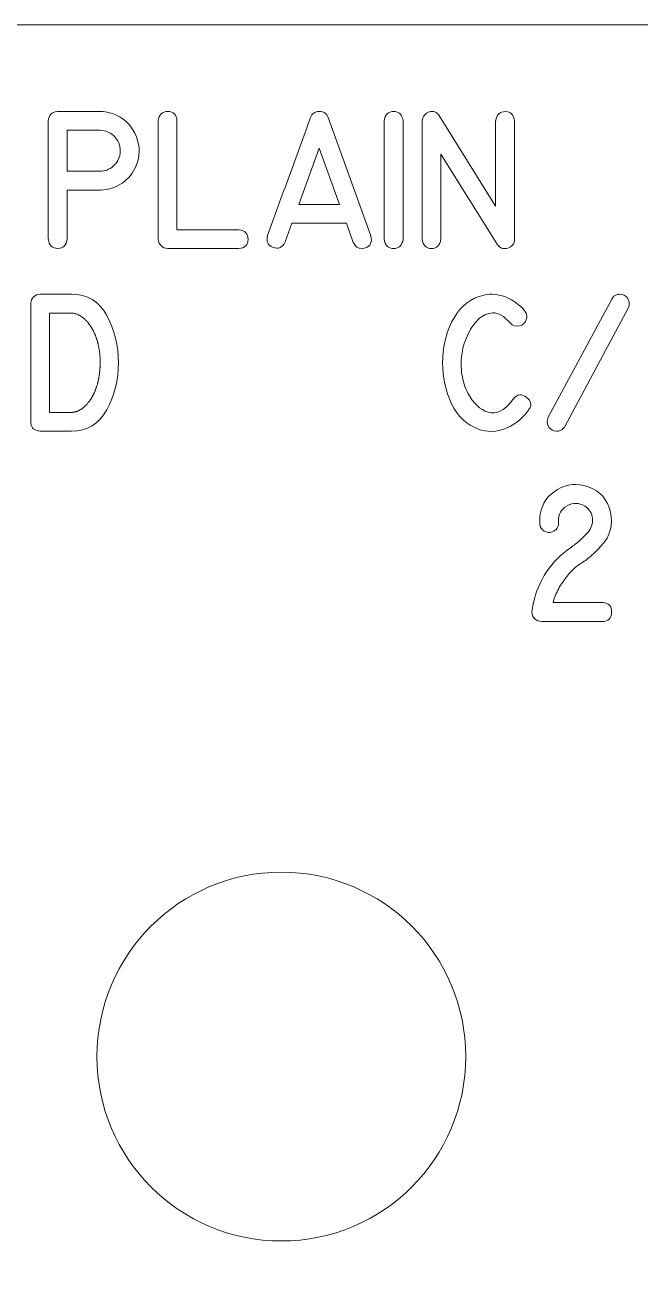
# Model space of a CAD drawing. Header units: millimetres. Extents: x -58 to 88, y -192 to 135.
# Drawn here: x 8.38 to 24.23, y 103 to 135 of the extents above; entities that cross this region are included whole.
import ezdxf

# ---------------------------------------------------------------- set-up
doc = ezdxf.new("R2010")
doc.units = ezdxf.units.MM
doc.header["$MEASUREMENT"] = 0
doc.layers.add('Layer 1', color=7, linetype='Continuous')

msp = doc.modelspace()

# ---------------------------------------------------------------- linework, layer by layer
at = {"layer": 'Layer 1', "color": 250, "lineweight": 9}
msp.add_ellipse((14.992, 108.4283), major_axis=(0, 4.75), ratio=1, dxfattribs=at)
msp.add_open_spline([(-17.033, 71.4283), (-17.0328, 71.0302), (-16.8744, 70.6485), (-16.5927, 70.3672), (-16.5927, 70.3672), (-16.3111, 70.0859), (-15.9311, 69.928), (-15.533, 69.9283), (-15.533, 69.9283), (-15.533, 69.9283), (86.717, 69.9283), (86.717, 69.9283), (86.717, 69.9283), (87.115, 69.9285), (87.4967, 70.0869), (87.778, 70.3686), (87.778, 70.3686), (88.0593, 70.6502), (88.2172, 71.0302), (88.217, 71.4283), (88.217, 71.4283), (88.217, 71.4283), (88.217, 75.9158), (88.217, 75.9158), (88.217, 75.9158), (88.2167, 76.3139), (88.0583, 76.6955), (87.7767, 76.9768), (87.7767, 76.9768), (87.495, 77.2581), (87.115, 77.416), (86.717, 77.4158), (86.717, 77.4158), (86.717, 77.4158), (84.2545, 77.4158), (84.2545, 77.4158), (84.2545, 77.4158), (82.1109, 77.4158), (80.1301, 78.5594), (79.0583, 80.4158), (79.0583, 80.4158), (77.9865, 82.2722), (77.9865, 84.5594), (79.0583, 86.4158), (79.0583, 86.4158), (80.1301, 88.2722), (82.1109, 89.4158), (84.2545, 89.4158), (84.2545, 89.4158), (84.2545, 89.4158), (86.717, 89.4158), (86.717, 89.4158), (86.717, 89.4158), (87.115, 89.416), (87.4967, 89.5744), (87.778, 89.8561), (87.778, 89.8561), (88.0593, 90.1377), (88.2172, 90.5177), (88.217, 90.9158), (88.217, 90.9158), (88.217, 90.9158), (88.217, 114.0158), (88.217, 114.0158), (88.217, 114.0158), (88.2167, 114.4139), (88.0583, 114.7955), (87.7767, 115.0768), (87.7767, 115.0768), (87.495, 115.3581), (87.115, 115.516), (86.717, 115.5158), (86.717, 115.5158), (86.717, 115.5158), (84.2545, 115.5158), (84.2545, 115.5158), (84.2545, 115.5158), (82.1109, 115.5158), (80.1301, 116.6594), (79.0583, 118.5158), (79.0583, 118.5158), (77.9865, 120.3722), (77.9865, 122.6594), (79.0583, 124.5158), (79.0583, 124.5158), (80.1301, 126.3722), (82.1109, 127.5158), (84.2545, 127.5158), (84.2545, 127.5158), (84.2545, 127.5158), (86.717, 127.5158), (86.717, 127.5158), (86.717, 127.5158), (87.115, 127.516), (87.4967, 127.6744), (87.778, 127.9561), (87.778, 127.9561), (88.0593, 128.2377), (88.2172, 128.6177), (88.217, 129.0158), (88.217, 129.0158), (88.217, 129.0158), (88.217, 133.5033), (88.217, 133.5033), (88.217, 133.5033), (88.2167, 133.9014), (88.0583, 134.283), (87.7767, 134.5643), (87.7767, 134.5643), (87.495, 134.8456), (87.115, 135.0035), (86.717, 135.0033), (86.717, 135.0033), (86.717, 135.0033), (-15.533, 135.0033), (-15.533, 135.0033), (-15.533, 135.0033), (-15.9311, 135.003), (-16.3128, 134.8446), (-16.5941, 134.563), (-16.5941, 134.563), (-16.8754, 134.2813), (-17.0333, 133.9014), (-17.033, 133.5033), (-17.033, 133.5033), (-17.033, 133.5033), (-17.033, 71.4283), (-17.033, 71.4283)], degree=3, knots=[0, 0, 0, 0, 0.030303, 0.030303, 0.030303, 0.030303, 0.0606061, 0.0606061, 0.0606061, 0.0606061, 0.0909091, 0.0909091, 0.0909091, 0.0909091, 0.1212121, 0.1212121, 0.1212121, 0.1212121, 0.1515152, 0.1515152, 0.1515152, 0.1515152, 0.1818182, 0.1818182, 0.1818182, 0.1818182, 0.2121212, 0.2121212, 0.2121212, 0.2121212, 0.2424242, 0.2424242, 0.2424242, 0.2424242, 0.2727273, 0.2727273, 0.2727273, 0.2727273, 0.3030303, 0.3030303, 0.3030303, 0.3030303, 0.3333333, 0.3333333, 0.3333333, 0.3333333, 0.3636364, 0.3636364, 0.3636364, 0.3636364, 0.3939394, 0.3939394, 0.3939394, 0.3939394, 0.4242424, 0.4242424, 0.4242424, 0.4242424, 0.4545455, 0.4545455, 0.4545455, 0.4545455, 0.4848485, 0.4848485, 0.4848485, 0.4848485, 0.5151515, 0.5151515, 0.5151515, 0.5151515, 0.5454545, 0.5454545, 0.5454545, 0.5454545, 0.5757576, 0.5757576, 0.5757576, 0.5757576, 0.6060606, 0.6060606, 0.6060606, 0.6060606, 0.6363636, 0.6363636, 0.6363636, 0.6363636, 0.6666667, 0.6666667, 0.6666667, 0.6666667, 0.6969697, 0.6969697, 0.6969697, 0.6969697, 0.7272727, 0.7272727, 0.7272727, 0.7272727, 0.7575758, 0.7575758, 0.7575758, 0.7575758, 0.7878788, 0.7878788, 0.7878788, 0.7878788, 0.8181818, 0.8181818, 0.8181818, 0.8181818, 0.8484848, 0.8484848, 0.8484848, 0.8484848, 0.8787879, 0.8787879, 0.8787879, 0.8787879, 0.9090909, 0.9090909, 0.9090909, 0.9090909, 0.9393939, 0.9393939, 0.9393939, 0.9393939, 1, 1, 1, 1], dxfattribs=at)
at = {"layer": 'Layer 1', "color": 240, "lineweight": 9}
for points, knots in [([(20.9964, 129.4825), (20.9964, 129.362), (20.9382, 129.2856), (20.8218, 129.2526), (20.8218, 129.2526), (20.7048, 129.2203), (20.6149, 129.2544), (20.5502, 129.3555), (20.5502, 129.3555), (20.5502, 129.3555), (19.1032, 131.6756), (19.1032, 131.6756), (19.1032, 131.6756), (19.1032, 131.6756), (19.1032, 129.4825), (19.1032, 129.4825), (19.1032, 129.4825), (19.078, 129.322), (18.9968, 129.2415), (18.8598, 129.2415), (18.8598, 129.2415), (18.7223, 129.2415), (18.6417, 129.322), (18.6176, 129.4825), (18.6176, 129.4825), (18.6176, 129.4825), (18.6176, 132.5246), (18.6176, 132.5246), (18.6176, 132.5246), (18.6347, 132.6439), (18.6958, 132.7227), (18.801, 132.7609), (18.801, 132.7609), (18.9063, 132.7986), (18.9939, 132.7627), (19.0639, 132.6539), (19.0639, 132.6539), (19.0639, 132.6539), (20.5108, 130.3304), (20.5108, 130.3304), (20.5108, 130.3304), (20.5108, 130.3304), (20.5108, 132.5246), (20.5108, 132.5246), (20.5108, 132.5246), (20.5326, 132.6886), (20.616, 132.7703), (20.7613, 132.7686), (20.7613, 132.7686), (20.9065, 132.7668), (20.9847, 132.6857), (20.9964, 132.5246), (20.9964, 132.5246), (20.9964, 132.5246), (20.9964, 129.4825), (20.9964, 129.4825)], [0, 0, 0, 0, 0.0666667, 0.0666667, 0.0666667, 0.0666667, 0.1333333, 0.1333333, 0.1333333, 0.1333333, 0.2, 0.2, 0.2, 0.2, 0.2666667, 0.2666667, 0.2666667, 0.2666667, 0.3333333, 0.3333333, 0.3333333, 0.3333333, 0.4, 0.4, 0.4, 0.4, 0.4666667, 0.4666667, 0.4666667, 0.4666667, 0.5333333, 0.5333333, 0.5333333, 0.5333333, 0.6, 0.6, 0.6, 0.6, 0.6666667, 0.6666667, 0.6666667, 0.6666667, 0.7333333, 0.7333333, 0.7333333, 0.7333333, 0.8, 0.8, 0.8, 0.8, 0.8666667, 0.8666667, 0.8666667, 0.8666667, 1, 1, 1, 1]), ([(10.3123, 132.7727), (10.3123, 132.7727), (10.3452, 132.7727), (10.3452, 132.7727), (10.3452, 132.7727), (10.4922, 132.7621), (10.6274, 132.7292), (10.7514, 132.6727), (10.7514, 132.6727), (10.989, 132.5616), (11.1571, 132.3782), (11.2559, 132.123), (11.2559, 132.123), (11.3547, 131.8684), (11.3535, 131.6197), (11.253, 131.3775), (11.253, 131.3775), (11.1712, 131.1858), (11.0507, 131.0353), (10.8908, 130.9271), (10.8908, 130.9271), (10.7315, 130.8184), (10.5492, 130.7578), (10.3452, 130.7454), (10.3452, 130.7454), (10.3452, 130.7454), (10.3123, 130.7437), (10.3123, 130.7437), (10.3123, 130.7437), (10.3123, 130.7437), (9.475, 130.7437), (9.475, 130.7437), (9.475, 130.7437), (9.475, 130.7437), (9.475, 129.4878), (9.475, 129.4878), (9.475, 129.4878), (9.4544, 129.3261), (9.3727, 129.245), (9.2304, 129.245), (9.2304, 129.245), (9.0881, 129.245), (9.007, 129.3261), (8.9876, 129.4878), (8.9876, 129.4878), (8.9876, 129.4878), (8.9876, 132.5316), (8.9876, 132.5316), (8.9876, 132.5316), (9.0047, 132.6739), (9.0805, 132.7545), (9.2151, 132.7727), (9.2151, 132.7727), (9.2151, 132.7727), (9.2304, 132.7727), (9.2304, 132.7727), (9.2304, 132.7727), (9.2304, 132.7727), (10.3123, 132.7727), (10.3123, 132.7727)], [0, 0, 0, 0, 0.0625, 0.0625, 0.0625, 0.0625, 0.125, 0.125, 0.125, 0.125, 0.1875, 0.1875, 0.1875, 0.1875, 0.25, 0.25, 0.25, 0.25, 0.3125, 0.3125, 0.3125, 0.3125, 0.375, 0.375, 0.375, 0.375, 0.4375, 0.4375, 0.4375, 0.4375, 0.5, 0.5, 0.5, 0.5, 0.5625, 0.5625, 0.5625, 0.5625, 0.625, 0.625, 0.625, 0.625, 0.6875, 0.6875, 0.6875, 0.6875, 0.75, 0.75, 0.75, 0.75, 0.8125, 0.8125, 0.8125, 0.8125, 0.875, 0.875, 0.875, 0.875, 1, 1, 1, 1]), ([(12.062, 129.2432), (11.9209, 129.2526), (11.8392, 129.332), (11.8174, 129.4825), (11.8174, 129.4825), (11.8174, 129.4825), (11.8174, 132.5281), (11.8174, 132.5281), (11.8174, 132.5281), (11.8415, 132.6933), (11.9256, 132.7745), (12.069, 132.7721), (12.069, 132.7721), (12.2125, 132.7692), (12.2907, 132.6874), (12.303, 132.5281), (12.303, 132.5281), (12.303, 132.5281), (12.303, 129.7242), (12.303, 129.7242), (12.303, 129.7242), (12.303, 129.7242), (13.8929, 129.7254), (13.8929, 129.7254), (13.8929, 129.7254), (14.0563, 129.7071), (14.1369, 129.6248), (14.1351, 129.4784), (14.1351, 129.4784), (14.1333, 129.332), (14.0522, 129.2538), (13.8911, 129.2432), (13.8911, 129.2432), (13.8911, 129.2432), (12.062, 129.2432), (12.062, 129.2432)], [0, 0, 0, 0, 0.1, 0.1, 0.1, 0.1, 0.2, 0.2, 0.2, 0.2, 0.3, 0.3, 0.3, 0.3, 0.4, 0.4, 0.4, 0.4, 0.5, 0.5, 0.5, 0.5, 0.6, 0.6, 0.6, 0.6, 0.7, 0.7, 0.7, 0.7, 0.8, 0.8, 0.8, 0.8, 1, 1, 1, 1]), ([(14.6372, 129.5772), (14.8207, 130.084), (15.0047, 130.5902), (15.1887, 131.0959), (15.1887, 131.0959), (15.3734, 131.6015), (15.558, 132.1077), (15.7426, 132.614), (15.7426, 132.614), (15.7808, 132.7186), (15.8561, 132.7715), (15.9684, 132.7727), (15.9684, 132.7727), (16.0813, 132.7739), (16.1571, 132.721), (16.1959, 132.614), (16.1959, 132.614), (16.1959, 132.614), (17.3001, 129.569), (17.3001, 129.569), (17.3001, 129.569), (17.3342, 129.4067), (17.2848, 129.3026), (17.1519, 129.2556), (17.1519, 129.2556), (17.0184, 129.208), (16.9161, 129.2568), (16.8432, 129.4002), (16.8432, 129.4002), (16.8432, 129.4002), (16.6663, 129.8929), (16.6663, 129.8929), (16.6663, 129.8929), (16.6663, 129.8929), (15.2622, 129.8929), (15.2622, 129.8929), (15.2622, 129.8929), (15.2622, 129.8929), (15.09, 129.412), (15.09, 129.412), (15.09, 129.412), (15.0165, 129.2673), (14.9118, 129.2203), (14.7766, 129.2703), (14.7766, 129.2703), (14.6408, 129.3197), (14.5943, 129.4226), (14.6372, 129.5772)], [0, 0, 0, 0, 0.0769231, 0.0769231, 0.0769231, 0.0769231, 0.1538462, 0.1538462, 0.1538462, 0.1538462, 0.2307692, 0.2307692, 0.2307692, 0.2307692, 0.3076923, 0.3076923, 0.3076923, 0.3076923, 0.3846154, 0.3846154, 0.3846154, 0.3846154, 0.4615385, 0.4615385, 0.4615385, 0.4615385, 0.5384615, 0.5384615, 0.5384615, 0.5384615, 0.6153846, 0.6153846, 0.6153846, 0.6153846, 0.6923077, 0.6923077, 0.6923077, 0.6923077, 0.7692308, 0.7692308, 0.7692308, 0.7692308, 0.8461538, 0.8461538, 0.8461538, 0.8461538, 1, 1, 1, 1]), ([(18.1285, 129.4825), (18.1032, 129.3208), (18.0215, 129.2403), (17.8833, 129.2409), (17.8833, 129.2409), (17.7445, 129.2415), (17.6634, 129.322), (17.6393, 129.4825), (17.6393, 129.4825), (17.6393, 129.4825), (17.6393, 132.5281), (17.6393, 132.5281), (17.6393, 132.5281), (17.6634, 132.6898), (17.7445, 132.7715), (17.8833, 132.7721), (17.8833, 132.7721), (18.0215, 132.7727), (18.1032, 132.691), (18.1285, 132.5281), (18.1285, 132.5281), (18.1285, 132.5281), (18.1285, 129.4825), (18.1285, 129.4825)], [0, 0, 0, 0, 0.1428571, 0.1428571, 0.1428571, 0.1428571, 0.2857143, 0.2857143, 0.2857143, 0.2857143, 0.4285714, 0.4285714, 0.4285714, 0.4285714, 0.5714286, 0.5714286, 0.5714286, 0.5714286, 0.7142857, 0.7142857, 0.7142857, 0.7142857, 1, 1, 1, 1]), ([(10.3123, 132.2871), (10.3123, 132.2871), (9.475, 132.2871), (9.475, 132.2871), (9.475, 132.2871), (9.475, 132.2871), (9.475, 131.2311), (9.475, 131.2311), (9.475, 131.2311), (9.475, 131.2311), (10.3123, 131.2311), (10.3123, 131.2311), (10.3123, 131.2311), (10.4434, 131.2311), (10.5586, 131.2746), (10.6591, 131.3622), (10.6591, 131.3622), (10.7597, 131.4492), (10.8185, 131.5586), (10.8361, 131.6891), (10.8361, 131.6891), (10.8567, 131.8479), (10.8138, 131.9872), (10.7085, 132.1071), (10.7085, 132.1071), (10.6027, 132.2271), (10.4704, 132.2871), (10.3123, 132.2871)], [0, 0, 0, 0, 0.125, 0.125, 0.125, 0.125, 0.25, 0.25, 0.25, 0.25, 0.375, 0.375, 0.375, 0.375, 0.5, 0.5, 0.5, 0.5, 0.625, 0.625, 0.625, 0.625, 0.75, 0.75, 0.75, 0.75, 1, 1, 1, 1]), ([(16.4905, 130.3768), (16.4905, 130.3768), (15.9666, 131.8237), (15.9666, 131.8237), (15.9666, 131.8237), (15.9666, 131.8237), (15.4398, 130.3768), (15.4398, 130.3768), (15.4398, 130.3768), (15.4398, 130.3768), (16.4905, 130.3768), (16.4905, 130.3768)], [0, 0, 0, 0, 0.25, 0.25, 0.25, 0.25, 0.5, 0.5, 0.5, 0.5, 1, 1, 1, 1]), ([(15.9666, 131.8237), (15.9666, 131.8237), (16.4905, 130.3768), (16.4905, 130.3768), (16.4905, 130.3768), (16.4905, 130.3768), (15.9666, 131.8237), (15.9666, 131.8237)], [0, 0, 0, 0, 0.3333333, 0.3333333, 0.3333333, 0.3333333, 1, 1, 1, 1]), ([(8.7773, 128.0637), (8.7773, 128.0637), (9.5886, 128.0637), (9.5886, 128.0637), (9.5886, 128.0637), (9.992, 128.0637), (10.2936, 127.8803), (10.4947, 127.5128), (10.4947, 127.5128), (10.6957, 127.1453), (10.7963, 126.7408), (10.7963, 126.2998), (10.7963, 126.2998), (10.7963, 125.8589), (10.6952, 125.455), (10.4941, 125.0875), (10.4941, 125.0875), (10.2924, 124.72), (9.9908, 124.536), (9.5886, 124.536), (9.5886, 124.536), (9.5886, 124.536), (8.7773, 124.536), (8.7773, 124.536), (8.7773, 124.536), (8.7773, 124.536), (8.7808, 124.536), (8.7808, 124.536), (8.7808, 124.536), (8.7808, 124.536), (8.7773, 124.536), (8.7773, 124.536), (8.7773, 124.536), (8.7396, 124.5419), (8.7191, 124.5454), (8.7155, 124.5466), (8.7155, 124.5466), (8.5962, 124.5748), (8.5368, 124.653), (8.538, 124.7806), (8.538, 124.7806), (8.538, 124.7806), (8.5362, 124.7806), (8.5362, 124.7806), (8.5362, 124.7806), (8.5362, 124.7806), (8.538, 127.8226), (8.538, 127.8226), (8.538, 127.8226), (8.5368, 127.8262), (8.5362, 127.8309), (8.5362, 127.8362), (8.5362, 127.8362), (8.5397, 127.8997), (8.5644, 127.9532), (8.6109, 127.9973), (8.6109, 127.9973), (8.6579, 128.0414), (8.7138, 128.0637), (8.779, 128.0637), (8.779, 128.0637), (8.779, 128.0637), (8.7773, 128.0637), (8.7773, 128.0637)], [0, 0, 0, 0, 0.0588235, 0.0588235, 0.0588235, 0.0588235, 0.1176471, 0.1176471, 0.1176471, 0.1176471, 0.1764706, 0.1764706, 0.1764706, 0.1764706, 0.2352941, 0.2352941, 0.2352941, 0.2352941, 0.2941176, 0.2941176, 0.2941176, 0.2941176, 0.3529412, 0.3529412, 0.3529412, 0.3529412, 0.4117647, 0.4117647, 0.4117647, 0.4117647, 0.4705882, 0.4705882, 0.4705882, 0.4705882, 0.5294118, 0.5294118, 0.5294118, 0.5294118, 0.5882353, 0.5882353, 0.5882353, 0.5882353, 0.6470588, 0.6470588, 0.6470588, 0.6470588, 0.7058824, 0.7058824, 0.7058824, 0.7058824, 0.7647059, 0.7647059, 0.7647059, 0.7647059, 0.8235294, 0.8235294, 0.8235294, 0.8235294, 0.8823529, 0.8823529, 0.8823529, 0.8823529, 1, 1, 1, 1]), ([(21.361, 125.0875), (21.361, 125.0875), (21.3457, 125.0646), (21.3457, 125.0646), (21.3457, 125.0646), (21.3422, 125.0605), (21.3393, 125.0563), (21.3369, 125.0528), (21.3369, 125.0528), (21.3352, 125.0493), (21.3328, 125.0458), (21.3305, 125.0422), (21.3305, 125.0422), (21.1729, 124.83), (20.9665, 124.6789), (20.7108, 124.5883), (20.7108, 124.5883), (20.4556, 124.4984), (20.2039, 124.5148), (19.9558, 124.6377), (19.9558, 124.6377), (19.6677, 124.7812), (19.4561, 125.0246), (19.3208, 125.3679), (19.3208, 125.3679), (19.1862, 125.7113), (19.128, 126.0682), (19.1468, 126.4386), (19.1468, 126.4386), (19.1662, 126.809), (19.2638, 127.1488), (19.4396, 127.4593), (19.4396, 127.4593), (19.616, 127.7691), (19.8718, 127.9632), (20.2075, 128.0414), (20.2075, 128.0414), (20.4003, 128.086), (20.5926, 128.0672), (20.7843, 127.9855), (20.7843, 127.9855), (20.9759, 127.9032), (21.1335, 127.788), (21.2564, 127.6398), (21.2564, 127.6398), (21.2576, 127.6398), (21.2605, 127.6363), (21.2646, 127.628), (21.2646, 127.628), (21.3175, 127.5592), (21.3287, 127.4834), (21.2975, 127.4017), (21.2975, 127.4017), (21.2664, 127.3194), (21.2099, 127.2682), (21.127, 127.247), (21.127, 127.247), (21.0388, 127.2241), (20.9571, 127.2506), (20.8824, 127.3264), (20.8824, 127.3264), (20.7284, 127.5057), (20.5802, 127.5916), (20.438, 127.5851), (20.438, 127.5851), (20.2957, 127.5781), (20.1681, 127.5193), (20.0558, 127.4093), (20.0558, 127.4093), (19.9429, 127.2988), (19.8494, 127.1577), (19.7747, 126.9854), (19.7747, 126.9854), (19.7001, 126.8131), (19.6542, 126.652), (19.6372, 126.5015), (19.6372, 126.5015), (19.6166, 126.334), (19.6184, 126.1652), (19.643, 125.9959), (19.643, 125.9959), (19.6677, 125.8266), (19.7195, 125.6672), (19.7989, 125.5179), (19.7989, 125.5179), (19.937, 125.2562), (20.1105, 125.0922), (20.3198, 125.0264), (20.3198, 125.0264), (20.5297, 124.9599), (20.7343, 125.0605), (20.9342, 125.3268), (20.9342, 125.3268), (20.9436, 125.338), (20.9542, 125.3533), (20.9671, 125.3715), (20.9671, 125.3715), (21.0747, 125.4908), (21.1888, 125.5032), (21.3087, 125.4085), (21.3087, 125.4085), (21.4286, 125.3139), (21.4463, 125.2069), (21.361, 125.0875)], [0, 0, 0, 0, 0.037037, 0.037037, 0.037037, 0.037037, 0.0740741, 0.0740741, 0.0740741, 0.0740741, 0.1111111, 0.1111111, 0.1111111, 0.1111111, 0.1481481, 0.1481481, 0.1481481, 0.1481481, 0.1851852, 0.1851852, 0.1851852, 0.1851852, 0.2222222, 0.2222222, 0.2222222, 0.2222222, 0.2592593, 0.2592593, 0.2592593, 0.2592593, 0.2962963, 0.2962963, 0.2962963, 0.2962963, 0.3333333, 0.3333333, 0.3333333, 0.3333333, 0.3703704, 0.3703704, 0.3703704, 0.3703704, 0.4074074, 0.4074074, 0.4074074, 0.4074074, 0.4444444, 0.4444444, 0.4444444, 0.4444444, 0.4814815, 0.4814815, 0.4814815, 0.4814815, 0.5185185, 0.5185185, 0.5185185, 0.5185185, 0.5555556, 0.5555556, 0.5555556, 0.5555556, 0.5925926, 0.5925926, 0.5925926, 0.5925926, 0.6296296, 0.6296296, 0.6296296, 0.6296296, 0.6666667, 0.6666667, 0.6666667, 0.6666667, 0.7037037, 0.7037037, 0.7037037, 0.7037037, 0.7407407, 0.7407407, 0.7407407, 0.7407407, 0.7777778, 0.7777778, 0.7777778, 0.7777778, 0.8148148, 0.8148148, 0.8148148, 0.8148148, 0.8518519, 0.8518519, 0.8518519, 0.8518519, 0.8888889, 0.8888889, 0.8888889, 0.8888889, 0.9259259, 0.9259259, 0.9259259, 0.9259259, 1, 1, 1, 1]), ([(23.5006, 127.9379), (23.5353, 128.0002), (23.577, 128.0367), (23.6258, 128.0472), (23.6258, 128.0472), (23.6746, 128.0584), (23.7017, 128.0637), (23.7076, 128.0637), (23.7076, 128.0637), (23.7905, 128.0637), (23.8587, 128.0278), (23.9122, 127.9567), (23.9122, 127.9567), (23.9663, 127.8856), (23.9692, 127.8021), (23.921, 127.7056), (23.921, 127.7056), (23.921, 127.7056), (22.2953, 124.6601), (22.2953, 124.6601), (22.2953, 124.6601), (22.2812, 124.6336), (22.2565, 124.6066), (22.2212, 124.5783), (22.2212, 124.5783), (22.1854, 124.5501), (22.1383, 124.536), (22.0795, 124.536), (22.0795, 124.536), (21.9972, 124.536), (21.9314, 124.5719), (21.8826, 124.643), (21.8826, 124.643), (21.8338, 124.7141), (21.8291, 124.7994), (21.8679, 124.8994), (21.8679, 124.8994), (21.8679, 124.8994), (23.5006, 127.9379), (23.5006, 127.9379)], [0, 0, 0, 0, 0.0909091, 0.0909091, 0.0909091, 0.0909091, 0.1818182, 0.1818182, 0.1818182, 0.1818182, 0.2727273, 0.2727273, 0.2727273, 0.2727273, 0.3636364, 0.3636364, 0.3636364, 0.3636364, 0.4545455, 0.4545455, 0.4545455, 0.4545455, 0.5454545, 0.5454545, 0.5454545, 0.5454545, 0.6363636, 0.6363636, 0.6363636, 0.6363636, 0.7272727, 0.7272727, 0.7272727, 0.7272727, 0.8181818, 0.8181818, 0.8181818, 0.8181818, 1, 1, 1, 1]), ([(9.5886, 125.0216), (9.591, 125.0216), (9.5933, 125.0216), (9.5957, 125.0216), (9.5957, 125.0216), (9.598, 125.0216), (9.601, 125.0216), (9.6039, 125.0216), (9.6039, 125.0216), (9.6063, 125.0216), (9.6086, 125.0222), (9.6104, 125.0228), (9.6104, 125.0228), (9.6121, 125.0234), (9.6145, 125.0234), (9.618, 125.0234), (9.618, 125.0234), (9.6204, 125.0234), (9.6227, 125.024), (9.6257, 125.0246), (9.6257, 125.0246), (9.6286, 125.0252), (9.6316, 125.0252), (9.6351, 125.0252), (9.6351, 125.0252), (9.6374, 125.0252), (9.6398, 125.0258), (9.6421, 125.0258), (9.6421, 125.0258), (9.6445, 125.0264), (9.6474, 125.0269), (9.651, 125.0269), (9.651, 125.0269), (9.6527, 125.0269), (9.6551, 125.0269), (9.6574, 125.0275), (9.6574, 125.0275), (9.6598, 125.0281), (9.6627, 125.0287), (9.6662, 125.0287), (9.6662, 125.0287), (9.6709, 125.0311), (9.6756, 125.0322), (9.6798, 125.0322), (9.6798, 125.0322), (9.6821, 125.0322), (9.6845, 125.0328), (9.6868, 125.0346), (9.6868, 125.0346), (9.6892, 125.0363), (9.6921, 125.0381), (9.6956, 125.0387), (9.6956, 125.0387), (9.698, 125.0387), (9.7003, 125.0393), (9.7033, 125.0399), (9.7033, 125.0399), (9.7062, 125.0405), (9.7092, 125.041), (9.7127, 125.0422), (9.7127, 125.0422), (9.715, 125.0422), (9.7174, 125.0428), (9.7197, 125.044), (9.7197, 125.044), (9.7221, 125.0452), (9.7244, 125.0463), (9.728, 125.0475), (9.728, 125.0475), (9.735, 125.0499), (9.7403, 125.0522), (9.7438, 125.0546), (9.7438, 125.0546), (9.7644, 125.0616), (9.7703, 125.0634), (9.7609, 125.0616), (9.7609, 125.0616), (9.7633, 125.0616), (9.7656, 125.0622), (9.768, 125.064), (9.768, 125.064), (9.7703, 125.0657), (9.7732, 125.0669), (9.7762, 125.0681), (9.7762, 125.0681), (9.7868, 125.0752), (9.7915, 125.0781), (9.7903, 125.0769), (9.7903, 125.0769), (9.8015, 125.0828), (9.8073, 125.0857), (9.8073, 125.0857), (9.8073, 125.0857), (9.8097, 125.0869), (9.8121, 125.0881), (9.8144, 125.0898), (9.8144, 125.0898), (9.8168, 125.0916), (9.8197, 125.0934), (9.8232, 125.0957), (9.8232, 125.0957), (9.8332, 125.1028), (9.8385, 125.1063), (9.8385, 125.1063), (9.8385, 125.1063), (9.8409, 125.1075), (9.8432, 125.1087), (9.8462, 125.1104), (9.8462, 125.1104), (9.8491, 125.1122), (9.852, 125.114), (9.8556, 125.1163), (9.8556, 125.1163), (9.8579, 125.1175), (9.8603, 125.1192), (9.8626, 125.1216), (9.8626, 125.1216), (9.865, 125.1239), (9.8679, 125.1263), (9.8714, 125.1287), (9.8714, 125.1287), (9.8732, 125.1298), (9.8756, 125.131), (9.8779, 125.1328), (9.8779, 125.1328), (9.8803, 125.1345), (9.8832, 125.1369), (9.8867, 125.1386), (9.8867, 125.1386), (9.8891, 125.141), (9.895, 125.1457), (9.9038, 125.1528), (9.9038, 125.1528), (9.9132, 125.1622), (9.9179, 125.1663), (9.9179, 125.1663), (9.9179, 125.1663), (9.9202, 125.1686), (9.922, 125.171), (9.9243, 125.1733), (9.9243, 125.1733), (9.9267, 125.1757), (9.9296, 125.1786), (9.9332, 125.1822), (9.9332, 125.1822), (9.9355, 125.1845), (9.9379, 125.1863), (9.9402, 125.1886), (9.9402, 125.1886), (9.9426, 125.191), (9.9449, 125.1939), (9.9485, 125.1974), (9.9485, 125.1974), (9.952, 125.1998), (9.9573, 125.2045), (9.9643, 125.211), (9.9643, 125.211), (9.9667, 125.2133), (9.969, 125.2157), (9.9708, 125.218), (9.9708, 125.218), (9.9731, 125.2204), (9.9761, 125.2233), (9.9796, 125.2268), (9.9796, 125.2268), (9.982, 125.2292), (9.9843, 125.2315), (9.9867, 125.2345), (9.9867, 125.2345), (9.989, 125.2374), (9.992, 125.2404), (9.9949, 125.2439), (9.9949, 125.2439), (10.009, 125.2621), (10.0137, 125.268), (10.009, 125.2609), (10.009, 125.2609), (10.0172, 125.2692), (10.0219, 125.2756), (10.0243, 125.2803), (10.0243, 125.2803), (10.0349, 125.2939), (10.0396, 125.3003), (10.0384, 125.2992), (10.0384, 125.2992), (10.0408, 125.3027), (10.0431, 125.3056), (10.0449, 125.3086), (10.0449, 125.3086), (10.0472, 125.3115), (10.0502, 125.3144), (10.0537, 125.318), (10.0537, 125.318), (10.0561, 125.3215), (10.0578, 125.325), (10.0596, 125.3286), (10.0596, 125.3286), (10.0613, 125.3321), (10.0643, 125.335), (10.0672, 125.3386), (10.0672, 125.3386), (10.0684, 125.3421), (10.0707, 125.3456), (10.0737, 125.3497), (10.0737, 125.3497), (10.0766, 125.3538), (10.079, 125.3574), (10.0813, 125.3609), (10.0813, 125.3609), (10.0884, 125.3703), (10.0925, 125.3774), (10.0949, 125.3821), (10.0949, 125.3821), (10.0972, 125.385), (10.0996, 125.3891), (10.1013, 125.3932), (10.1013, 125.3932), (10.1031, 125.3968), (10.1054, 125.4009), (10.109, 125.4044), (10.109, 125.4044), (10.1113, 125.4073), (10.1131, 125.4115), (10.1148, 125.4156), (10.1148, 125.4156), (10.1166, 125.4191), (10.119, 125.4232), (10.1225, 125.4267), (10.1225, 125.4267), (10.1248, 125.432), (10.1284, 125.4397), (10.1331, 125.4491), (10.1331, 125.4491), (10.1354, 125.4526), (10.1372, 125.4561), (10.139, 125.4608), (10.139, 125.4608), (10.1407, 125.4655), (10.1431, 125.4703), (10.1466, 125.475), (10.1466, 125.475), (10.1489, 125.4785), (10.1513, 125.482), (10.1531, 125.4861), (10.1531, 125.4861), (10.1542, 125.4902), (10.1572, 125.4944), (10.1607, 125.4991), (10.1607, 125.4991), (10.1619, 125.5026), (10.1631, 125.5061), (10.1648, 125.5108), (10.1648, 125.5108), (10.1666, 125.5155), (10.1683, 125.5202), (10.1707, 125.5249), (10.1707, 125.5249), (10.1742, 125.5302), (10.1783, 125.539), (10.183, 125.5508), (10.183, 125.5508), (10.1942, 125.579), (10.1983, 125.5884), (10.1948, 125.5778), (10.1948, 125.5778), (10.196, 125.5814), (10.1977, 125.5861), (10.1995, 125.5908), (10.1995, 125.5908), (10.2013, 125.5961), (10.203, 125.6014), (10.2054, 125.6055), (10.2054, 125.6055), (10.2066, 125.6102), (10.2077, 125.6149), (10.2095, 125.6196), (10.2095, 125.6196), (10.2113, 125.6243), (10.2136, 125.629), (10.2154, 125.6349), (10.2154, 125.6349), (10.2189, 125.6455), (10.2219, 125.6543), (10.2242, 125.6625), (10.2242, 125.6625), (10.2254, 125.6672), (10.2266, 125.6719), (10.2283, 125.6766), (10.2283, 125.6766), (10.2301, 125.6807), (10.2324, 125.686), (10.2348, 125.6919), (10.2348, 125.6919), (10.2301, 125.6802), (10.233, 125.6901), (10.243, 125.7213), (10.243, 125.7213), (10.2454, 125.7266), (10.2489, 125.7366), (10.2536, 125.7501), (10.2536, 125.7501), (10.2536, 125.7548), (10.2542, 125.7601), (10.256, 125.7648), (10.256, 125.7648), (10.2577, 125.7701), (10.2595, 125.7754), (10.2607, 125.7813), (10.2607, 125.7813), (10.2618, 125.786), (10.263, 125.7907), (10.2642, 125.796), (10.2642, 125.796), (10.2648, 125.8013), (10.2665, 125.8066), (10.2689, 125.8124), (10.2689, 125.8124), (10.2689, 125.816), (10.2701, 125.8201), (10.2718, 125.8254), (10.2718, 125.8254), (10.2736, 125.8307), (10.2748, 125.836), (10.2759, 125.8418), (10.2759, 125.8418), (10.2771, 125.8495), (10.2789, 125.8607), (10.2812, 125.8742), (10.2812, 125.8742), (10.2812, 125.8789), (10.2818, 125.8836), (10.2836, 125.8889), (10.2836, 125.8889), (10.2854, 125.8942), (10.2871, 125.8995), (10.2877, 125.9053), (10.2877, 125.9053), (10.2877, 125.91), (10.2883, 125.9147), (10.2895, 125.92), (10.2895, 125.92), (10.2906, 125.9253), (10.2918, 125.9306), (10.293, 125.9365), (10.293, 125.9365), (10.2942, 125.9447), (10.2959, 125.9553), (10.2983, 125.9694), (10.2983, 125.9694), (10.2983, 125.9735), (10.2995, 125.9788), (10.3012, 125.9847), (10.3012, 125.9847), (10.3024, 125.9906), (10.3042, 125.9959), (10.3053, 126.0018), (10.3053, 126.0018), (10.3053, 126.01), (10.3065, 126.0206), (10.3089, 126.0347), (10.3089, 126.0347), (10.3089, 126.0394), (10.3089, 126.0441), (10.3095, 126.0494), (10.3095, 126.0494), (10.31, 126.0547), (10.3112, 126.0606), (10.3124, 126.067), (10.3124, 126.067), (10.3142, 126.0811), (10.3153, 126.0917), (10.3153, 126.0999), (10.3153, 126.0999), (10.3165, 126.1082), (10.3171, 126.1188), (10.3171, 126.1329), (10.3171, 126.1329), (10.3183, 126.1411), (10.3189, 126.1523), (10.3189, 126.167), (10.3189, 126.167), (10.32, 126.1752), (10.3206, 126.1864), (10.3206, 126.1999), (10.3206, 126.1999), (10.3206, 126.2058), (10.3212, 126.2111), (10.3218, 126.2164), (10.3218, 126.2164), (10.3224, 126.2217), (10.323, 126.2275), (10.3242, 126.2346), (10.3242, 126.2346), (10.3242, 126.2393), (10.3247, 126.244), (10.3253, 126.2493), (10.3253, 126.2493), (10.3253, 126.254), (10.3259, 126.2605), (10.3259, 126.2669), (10.3259, 126.2669), (10.3259, 126.2716), (10.3259, 126.2769), (10.3259, 126.2828), (10.3259, 126.2828), (10.3259, 126.2881), (10.3259, 126.294), (10.3259, 126.2998), (10.3259, 126.2998), (10.3259, 126.3057), (10.3259, 126.311), (10.3259, 126.3163), (10.3259, 126.3163), (10.3259, 126.3216), (10.3259, 126.3269), (10.3259, 126.3328), (10.3259, 126.3328), (10.3259, 126.3381), (10.3253, 126.3439), (10.3253, 126.3486), (10.3253, 126.3486), (10.3247, 126.3539), (10.3242, 126.3604), (10.3242, 126.3669), (10.3242, 126.3669), (10.3242, 126.3716), (10.3242, 126.3769), (10.3242, 126.3828), (10.3242, 126.3828), (10.3242, 126.388), (10.3242, 126.3939), (10.3242, 126.3998), (10.3242, 126.3998), (10.3242, 126.4069), (10.323, 126.418), (10.3206, 126.4345), (10.3206, 126.4345), (10.3206, 126.448), (10.32, 126.4586), (10.3189, 126.4651), (10.3189, 126.4651), (10.3189, 126.4733), (10.3177, 126.4851), (10.3153, 126.5015), (10.3153, 126.5015), (10.3153, 126.515), (10.3147, 126.5256), (10.3136, 126.5327), (10.3136, 126.5327), (10.3136, 126.5403), (10.313, 126.5515), (10.3106, 126.565), (10.3106, 126.565), (10.3095, 126.5697), (10.3083, 126.575), (10.3077, 126.5809), (10.3077, 126.5809), (10.3071, 126.5862), (10.3071, 126.5921), (10.3071, 126.5979), (10.3071, 126.5979), (10.3048, 126.6115), (10.3024, 126.6226), (10.3, 126.6309), (10.3, 126.6309), (10.2989, 126.635), (10.2977, 126.6403), (10.2965, 126.645), (10.2965, 126.645), (10.2953, 126.6503), (10.2948, 126.6556), (10.2948, 126.6614), (10.2948, 126.6614), (10.2936, 126.6697), (10.2918, 126.6803), (10.2895, 126.6944), (10.2895, 126.6944), (10.2883, 126.7026), (10.2871, 126.7132), (10.2848, 126.7273), (10.2848, 126.7273), (10.2801, 126.7408), (10.2771, 126.7514), (10.2759, 126.7579), (10.2759, 126.7579), (10.2736, 126.772), (10.2718, 126.7814), (10.2707, 126.7873), (10.2707, 126.7873), (10.2683, 126.792), (10.2665, 126.7967), (10.2654, 126.802), (10.2654, 126.802), (10.2642, 126.8073), (10.2636, 126.8125), (10.2624, 126.8184), (10.2624, 126.8184), (10.2612, 126.8231), (10.2595, 126.8278), (10.2571, 126.8331), (10.2571, 126.8331), (10.2548, 126.8384), (10.2536, 126.8437), (10.2536, 126.8496), (10.2536, 126.8496), (10.243, 126.8802), (10.2401, 126.8902), (10.2448, 126.8784), (10.2448, 126.8784), (10.2424, 126.8866), (10.2401, 126.8966), (10.2366, 126.9078), (10.2366, 126.9078), (10.2342, 126.9113), (10.2318, 126.9154), (10.2301, 126.9207), (10.2301, 126.9207), (10.2283, 126.926), (10.2271, 126.9307), (10.226, 126.9354), (10.226, 126.9354), (10.2248, 126.939), (10.2213, 126.9489), (10.2154, 126.9648), (10.2154, 126.9648), (10.2113, 126.976), (10.2077, 126.9854), (10.2054, 126.9925), (10.2054, 126.9925), (10.203, 126.996), (10.2013, 127.0001), (10.1995, 127.0054), (10.1995, 127.0054), (10.1977, 127.0107), (10.196, 127.0154), (10.1948, 127.0201), (10.1948, 127.0201), (10.1925, 127.023), (10.1901, 127.0271), (10.1883, 127.0318), (10.1883, 127.0318), (10.186, 127.0366), (10.1842, 127.0413), (10.183, 127.046), (10.183, 127.046), (10.1783, 127.0571), (10.1742, 127.0659), (10.1707, 127.0718), (10.1707, 127.0718), (10.166, 127.083), (10.1631, 127.0912), (10.1607, 127.0959), (10.1607, 127.0959), (10.156, 127.1071), (10.1519, 127.1159), (10.1484, 127.1212), (10.1484, 127.1212), (10.146, 127.1247), (10.1437, 127.1289), (10.1419, 127.133), (10.1419, 127.133), (10.1395, 127.1365), (10.1378, 127.1406), (10.1366, 127.1441), (10.1366, 127.1441), (10.1295, 127.1553), (10.1248, 127.1635), (10.1225, 127.1683), (10.1225, 127.1683), (10.1125, 127.1841), (10.1078, 127.1918), (10.109, 127.1906), (10.109, 127.1906), (10.1054, 127.1941), (10.1031, 127.1976), (10.1013, 127.2018), (10.1013, 127.2018), (10.0996, 127.2059), (10.0972, 127.2094), (10.0949, 127.2129), (10.0949, 127.2129), (10.0925, 127.2176), (10.0884, 127.2241), (10.0813, 127.2335), (10.0813, 127.2335), (10.079, 127.237), (10.0766, 127.2406), (10.0743, 127.2435), (10.0743, 127.2435), (10.0719, 127.247), (10.0702, 127.2506), (10.069, 127.2541), (10.069, 127.2541), (10.0637, 127.2647), (10.0537, 127.2776), (10.0402, 127.2935), (10.0402, 127.2935), (10.0378, 127.2958), (10.0284, 127.3088), (10.0125, 127.3317), (10.0125, 127.3317), (9.9984, 127.3476), (9.9884, 127.3593), (9.9814, 127.3664), (9.9814, 127.3664), (9.9743, 127.374), (9.9643, 127.3852), (9.9502, 127.3987), (9.9502, 127.3987), (9.9414, 127.4093), (9.9314, 127.4187), (9.9208, 127.4281), (9.9208, 127.4281), (9.9132, 127.434), (9.902, 127.4422), (9.8885, 127.454), (9.8885, 127.454), (9.8767, 127.4634), (9.8661, 127.4716), (9.8556, 127.4799), (9.8556, 127.4799), (9.8291, 127.4969), (9.8185, 127.5046), (9.8232, 127.5022), (9.8232, 127.5022), (9.7997, 127.5157), (9.7897, 127.5222), (9.7921, 127.521), (9.7921, 127.521), (9.7921, 127.521), (9.7815, 127.5263), (9.7609, 127.5369), (9.7609, 127.5369), (9.7562, 127.5387), (9.7456, 127.5428), (9.728, 127.5487), (9.728, 127.5487), (9.7133, 127.5545), (9.7021, 127.5587), (9.6956, 127.561), (9.6956, 127.561), (9.6898, 127.5616), (9.6845, 127.5634), (9.6798, 127.5651), (9.6798, 127.5651), (9.6756, 127.5669), (9.6709, 127.5686), (9.6662, 127.571), (9.6662, 127.571), (9.6457, 127.5745), (9.6351, 127.5763), (9.6351, 127.5763), (9.6351, 127.5763), (9.628, 127.5775), (9.618, 127.5781), (9.6039, 127.5781), (9.6039, 127.5781), (9.601, 127.5781), (9.598, 127.5781), (9.5957, 127.5781), (9.5957, 127.5781), (9.5933, 127.5781), (9.591, 127.5781), (9.5886, 127.5781), (9.5886, 127.5781), (9.5886, 127.5781), (9.0201, 127.5781), (9.0201, 127.5781), (9.0201, 127.5781), (9.0201, 127.5781), (9.0201, 125.0216), (9.0201, 125.0216), (9.0201, 125.0216), (9.0201, 125.0216), (9.0201, 125.0216), (9.0201, 125.0216), (9.0201, 125.0216), (9.0201, 125.0216), (9.5886, 125.0216), (9.5886, 125.0216)], [0, 0, 0, 0, 0.005848, 0.005848, 0.005848, 0.005848, 0.0116959, 0.0116959, 0.0116959, 0.0116959, 0.0175439, 0.0175439, 0.0175439, 0.0175439, 0.0233918, 0.0233918, 0.0233918, 0.0233918, 0.0292398, 0.0292398, 0.0292398, 0.0292398, 0.0350877, 0.0350877, 0.0350877, 0.0350877, 0.0409357, 0.0409357, 0.0409357, 0.0409357, 0.0467836, 0.0467836, 0.0467836, 0.0467836, 0.0526316, 0.0526316, 0.0526316, 0.0526316, 0.0584795, 0.0584795, 0.0584795, 0.0584795, 0.0643275, 0.0643275, 0.0643275, 0.0643275, 0.0701754, 0.0701754, 0.0701754, 0.0701754, 0.0760234, 0.0760234, 0.0760234, 0.0760234, 0.0818713, 0.0818713, 0.0818713, 0.0818713, 0.0877193, 0.0877193, 0.0877193, 0.0877193, 0.0935673, 0.0935673, 0.0935673, 0.0935673, 0.0994152, 0.0994152, 0.0994152, 0.0994152, 0.1052632, 0.1052632, 0.1052632, 0.1052632, 0.1111111, 0.1111111, 0.1111111, 0.1111111, 0.1169591, 0.1169591, 0.1169591, 0.1169591, 0.122807, 0.122807, 0.122807, 0.122807, 0.128655, 0.128655, 0.128655, 0.128655, 0.1345029, 0.1345029, 0.1345029, 0.1345029, 0.1403509, 0.1403509, 0.1403509, 0.1403509, 0.1461988, 0.1461988, 0.1461988, 0.1461988, 0.1520468, 0.1520468, 0.1520468, 0.1520468, 0.1578947, 0.1578947, 0.1578947, 0.1578947, 0.1637427, 0.1637427, 0.1637427, 0.1637427, 0.1695906, 0.1695906, 0.1695906, 0.1695906, 0.1754386, 0.1754386, 0.1754386, 0.1754386, 0.1812865, 0.1812865, 0.1812865, 0.1812865, 0.1871345, 0.1871345, 0.1871345, 0.1871345, 0.1929825, 0.1929825, 0.1929825, 0.1929825, 0.1988304, 0.1988304, 0.1988304, 0.1988304, 0.2046784, 0.2046784, 0.2046784, 0.2046784, 0.2105263, 0.2105263, 0.2105263, 0.2105263, 0.2163743, 0.2163743, 0.2163743, 0.2163743, 0.2222222, 0.2222222, 0.2222222, 0.2222222, 0.2280702, 0.2280702, 0.2280702, 0.2280702, 0.2339181, 0.2339181, 0.2339181, 0.2339181, 0.2397661, 0.2397661, 0.2397661, 0.2397661, 0.245614, 0.245614, 0.245614, 0.245614, 0.251462, 0.251462, 0.251462, 0.251462, 0.2573099, 0.2573099, 0.2573099, 0.2573099, 0.2631579, 0.2631579, 0.2631579, 0.2631579, 0.2690058, 0.2690058, 0.2690058, 0.2690058, 0.2748538, 0.2748538, 0.2748538, 0.2748538, 0.2807018, 0.2807018, 0.2807018, 0.2807018, 0.2865497, 0.2865497, 0.2865497, 0.2865497, 0.2923977, 0.2923977, 0.2923977, 0.2923977, 0.2982456, 0.2982456, 0.2982456, 0.2982456, 0.3040936, 0.3040936, 0.3040936, 0.3040936, 0.3099415, 0.3099415, 0.3099415, 0.3099415, 0.3157895, 0.3157895, 0.3157895, 0.3157895, 0.3216374, 0.3216374, 0.3216374, 0.3216374, 0.3274854, 0.3274854, 0.3274854, 0.3274854, 0.3333333, 0.3333333, 0.3333333, 0.3333333, 0.3391813, 0.3391813, 0.3391813, 0.3391813, 0.3450292, 0.3450292, 0.3450292, 0.3450292, 0.3508772, 0.3508772, 0.3508772, 0.3508772, 0.3567251, 0.3567251, 0.3567251, 0.3567251, 0.3625731, 0.3625731, 0.3625731, 0.3625731, 0.3684211, 0.3684211, 0.3684211, 0.3684211, 0.374269, 0.374269, 0.374269, 0.374269, 0.380117, 0.380117, 0.380117, 0.380117, 0.3859649, 0.3859649, 0.3859649, 0.3859649, 0.3918129, 0.3918129, 0.3918129, 0.3918129, 0.3976608, 0.3976608, 0.3976608, 0.3976608, 0.4035088, 0.4035088, 0.4035088, 0.4035088, 0.4093567, 0.4093567, 0.4093567, 0.4093567, 0.4152047, 0.4152047, 0.4152047, 0.4152047, 0.4210526, 0.4210526, 0.4210526, 0.4210526, 0.4269006, 0.4269006, 0.4269006, 0.4269006, 0.4327485, 0.4327485, 0.4327485, 0.4327485, 0.4385965, 0.4385965, 0.4385965, 0.4385965, 0.4444444, 0.4444444, 0.4444444, 0.4444444, 0.4502924, 0.4502924, 0.4502924, 0.4502924, 0.4561404, 0.4561404, 0.4561404, 0.4561404, 0.4619883, 0.4619883, 0.4619883, 0.4619883, 0.4678363, 0.4678363, 0.4678363, 0.4678363, 0.4736842, 0.4736842, 0.4736842, 0.4736842, 0.4795322, 0.4795322, 0.4795322, 0.4795322, 0.4853801, 0.4853801, 0.4853801, 0.4853801, 0.4912281, 0.4912281, 0.4912281, 0.4912281, 0.497076, 0.497076, 0.497076, 0.497076, 0.502924, 0.502924, 0.502924, 0.502924, 0.5087719, 0.5087719, 0.5087719, 0.5087719, 0.5146199, 0.5146199, 0.5146199, 0.5146199, 0.5204678, 0.5204678, 0.5204678, 0.5204678, 0.5263158, 0.5263158, 0.5263158, 0.5263158, 0.5321637, 0.5321637, 0.5321637, 0.5321637, 0.5380117, 0.5380117, 0.5380117, 0.5380117, 0.5438596, 0.5438596, 0.5438596, 0.5438596, 0.5497076, 0.5497076, 0.5497076, 0.5497076, 0.5555556, 0.5555556, 0.5555556, 0.5555556, 0.5614035, 0.5614035, 0.5614035, 0.5614035, 0.5672515, 0.5672515, 0.5672515, 0.5672515, 0.5730994, 0.5730994, 0.5730994, 0.5730994, 0.5789474, 0.5789474, 0.5789474, 0.5789474, 0.5847953, 0.5847953, 0.5847953, 0.5847953, 0.5906433, 0.5906433, 0.5906433, 0.5906433, 0.5964912, 0.5964912, 0.5964912, 0.5964912, 0.6023392, 0.6023392, 0.6023392, 0.6023392, 0.6081871, 0.6081871, 0.6081871, 0.6081871, 0.6140351, 0.6140351, 0.6140351, 0.6140351, 0.619883, 0.619883, 0.619883, 0.619883, 0.625731, 0.625731, 0.625731, 0.625731, 0.6315789, 0.6315789, 0.6315789, 0.6315789, 0.6374269, 0.6374269, 0.6374269, 0.6374269, 0.6432749, 0.6432749, 0.6432749, 0.6432749, 0.6491228, 0.6491228, 0.6491228, 0.6491228, 0.6549708, 0.6549708, 0.6549708, 0.6549708, 0.6608187, 0.6608187, 0.6608187, 0.6608187, 0.6666667, 0.6666667, 0.6666667, 0.6666667, 0.6725146, 0.6725146, 0.6725146, 0.6725146, 0.6783626, 0.6783626, 0.6783626, 0.6783626, 0.6842105, 0.6842105, 0.6842105, 0.6842105, 0.6900585, 0.6900585, 0.6900585, 0.6900585, 0.6959064, 0.6959064, 0.6959064, 0.6959064, 0.7017544, 0.7017544, 0.7017544, 0.7017544, 0.7076023, 0.7076023, 0.7076023, 0.7076023, 0.7134503, 0.7134503, 0.7134503, 0.7134503, 0.7192982, 0.7192982, 0.7192982, 0.7192982, 0.7251462, 0.7251462, 0.7251462, 0.7251462, 0.7309942, 0.7309942, 0.7309942, 0.7309942, 0.7368421, 0.7368421, 0.7368421, 0.7368421, 0.7426901, 0.7426901, 0.7426901, 0.7426901, 0.748538, 0.748538, 0.748538, 0.748538, 0.754386, 0.754386, 0.754386, 0.754386, 0.7602339, 0.7602339, 0.7602339, 0.7602339, 0.7660819, 0.7660819, 0.7660819, 0.7660819, 0.7719298, 0.7719298, 0.7719298, 0.7719298, 0.7777778, 0.7777778, 0.7777778, 0.7777778, 0.7836257, 0.7836257, 0.7836257, 0.7836257, 0.7894737, 0.7894737, 0.7894737, 0.7894737, 0.7953216, 0.7953216, 0.7953216, 0.7953216, 0.8011696, 0.8011696, 0.8011696, 0.8011696, 0.8070175, 0.8070175, 0.8070175, 0.8070175, 0.8128655, 0.8128655, 0.8128655, 0.8128655, 0.8187135, 0.8187135, 0.8187135, 0.8187135, 0.8245614, 0.8245614, 0.8245614, 0.8245614, 0.8304094, 0.8304094, 0.8304094, 0.8304094, 0.8362573, 0.8362573, 0.8362573, 0.8362573, 0.8421053, 0.8421053, 0.8421053, 0.8421053, 0.8479532, 0.8479532, 0.8479532, 0.8479532, 0.8538012, 0.8538012, 0.8538012, 0.8538012, 0.8596491, 0.8596491, 0.8596491, 0.8596491, 0.8654971, 0.8654971, 0.8654971, 0.8654971, 0.871345, 0.871345, 0.871345, 0.871345, 0.877193, 0.877193, 0.877193, 0.877193, 0.8830409, 0.8830409, 0.8830409, 0.8830409, 0.8888889, 0.8888889, 0.8888889, 0.8888889, 0.8947368, 0.8947368, 0.8947368, 0.8947368, 0.9005848, 0.9005848, 0.9005848, 0.9005848, 0.9064327, 0.9064327, 0.9064327, 0.9064327, 0.9122807, 0.9122807, 0.9122807, 0.9122807, 0.9181287, 0.9181287, 0.9181287, 0.9181287, 0.9239766, 0.9239766, 0.9239766, 0.9239766, 0.9298246, 0.9298246, 0.9298246, 0.9298246, 0.9356725, 0.9356725, 0.9356725, 0.9356725, 0.9415205, 0.9415205, 0.9415205, 0.9415205, 0.9473684, 0.9473684, 0.9473684, 0.9473684, 0.9532164, 0.9532164, 0.9532164, 0.9532164, 0.9590643, 0.9590643, 0.9590643, 0.9590643, 0.9649123, 0.9649123, 0.9649123, 0.9649123, 0.9707602, 0.9707602, 0.9707602, 0.9707602, 0.9766082, 0.9766082, 0.9766082, 0.9766082, 0.9824561, 0.9824561, 0.9824561, 0.9824561, 0.9883041, 0.9883041, 0.9883041, 0.9883041, 1, 1, 1, 1]), ([(21.6885, 119.6352), (21.6209, 119.6352), (21.5633, 119.6587), (21.5156, 119.7057), (21.5156, 119.7057), (21.468, 119.7528), (21.4439, 119.811), (21.4439, 119.8798), (21.4439, 119.8798), (21.4439, 119.8821), (21.4498, 119.9186), (21.4621, 119.9891), (21.4621, 119.9891), (21.4739, 120.0597), (21.4809, 120.1002), (21.4833, 120.1108), (21.4833, 120.1108), (21.5421, 120.3919), (21.6561, 120.6594), (21.8255, 120.9134), (21.8255, 120.9134), (21.9948, 121.1668), (22.1994, 121.3749), (22.4393, 121.5366), (22.4393, 121.5366), (22.5246, 121.5942), (22.6016, 121.6542), (22.671, 121.7165), (22.671, 121.7165), (22.7409, 121.7794), (22.8115, 121.85), (22.8838, 121.9276), (22.8838, 121.9276), (22.9767, 122.0334), (23.0173, 122.1534), (23.0055, 122.288), (23.0055, 122.288), (22.9931, 122.422), (22.9267, 122.5285), (22.805, 122.6067), (22.805, 122.6067), (22.6557, 122.6996), (22.504, 122.7019), (22.3499, 122.6131), (22.3499, 122.6131), (22.1959, 122.5249), (22.1224, 122.3926), (22.1294, 122.2174), (22.1294, 122.2174), (22.1294, 122.2139), (22.13, 122.2098), (22.1306, 122.2063), (22.1306, 122.2063), (22.1306, 122.2022), (22.1312, 122.198), (22.1312, 122.1945), (22.1312, 122.1945), (22.1383, 122.1422), (22.1253, 122.0904), (22.093, 122.0405), (22.093, 122.0405), (22.0612, 121.9905), (22.0201, 121.9582), (21.9713, 121.9435), (21.9713, 121.9435), (21.8954, 121.9193), (21.8249, 121.9264), (21.7602, 121.9658), (21.7602, 121.9658), (21.695, 122.0046), (21.6579, 122.0622), (21.6491, 122.1381), (21.6491, 122.1381), (21.6456, 122.1481), (21.645, 122.191), (21.6479, 122.2657), (21.6479, 122.2657), (21.6509, 122.3403), (21.6538, 122.3838), (21.6573, 122.3962), (21.6573, 122.3962), (21.7091, 122.679), (21.8578, 122.8918), (22.103, 123.0347), (22.103, 123.0347), (22.3482, 123.1776), (22.6069, 123.2023), (22.8785, 123.1094), (22.8785, 123.1094), (23.2013, 122.9971), (23.3982, 122.7772), (23.4694, 122.4497), (23.4694, 122.4497), (23.5405, 122.1222), (23.4641, 121.8364), (23.2389, 121.5919), (23.2389, 121.5919), (23.1931, 121.5425), (23.1466, 121.4943), (23.1002, 121.4466), (23.1002, 121.4466), (23.0537, 121.3984), (23.0037, 121.3532), (22.9514, 121.3096), (22.9514, 121.3096), (22.8685, 121.2403), (22.7815, 121.1768), (22.6904, 121.118), (22.6904, 121.118), (22.5986, 121.0598), (22.5169, 120.991), (22.4446, 120.9116), (22.4446, 120.9116), (22.3623, 120.8199), (22.2841, 120.7188), (22.2112, 120.6082), (22.2112, 120.6082), (22.1383, 120.4983), (22.0806, 120.3848), (22.0383, 120.269), (22.0383, 120.269), (22.0348, 120.2619), (22.026, 120.2366), (22.0113, 120.1931), (22.0113, 120.1931), (21.9972, 120.1496), (21.9901, 120.1261), (21.9901, 120.1226), (21.9901, 120.1226), (21.9901, 120.1226), (23.2683, 120.1226), (23.2683, 120.1226), (23.2683, 120.1226), (23.4265, 120.112), (23.5035, 120.0285), (23.4988, 119.8709), (23.4988, 119.8709), (23.4941, 119.7139), (23.4147, 119.6352), (23.2595, 119.6352), (23.2595, 119.6352), (23.2595, 119.6352), (21.6885, 119.6352), (21.6885, 119.6352)], [0, 0, 0, 0, 0.027027, 0.027027, 0.027027, 0.027027, 0.0540541, 0.0540541, 0.0540541, 0.0540541, 0.0810811, 0.0810811, 0.0810811, 0.0810811, 0.1081081, 0.1081081, 0.1081081, 0.1081081, 0.1351351, 0.1351351, 0.1351351, 0.1351351, 0.1621622, 0.1621622, 0.1621622, 0.1621622, 0.1891892, 0.1891892, 0.1891892, 0.1891892, 0.2162162, 0.2162162, 0.2162162, 0.2162162, 0.2432432, 0.2432432, 0.2432432, 0.2432432, 0.2702703, 0.2702703, 0.2702703, 0.2702703, 0.2972973, 0.2972973, 0.2972973, 0.2972973, 0.3243243, 0.3243243, 0.3243243, 0.3243243, 0.3513514, 0.3513514, 0.3513514, 0.3513514, 0.3783784, 0.3783784, 0.3783784, 0.3783784, 0.4054054, 0.4054054, 0.4054054, 0.4054054, 0.4324324, 0.4324324, 0.4324324, 0.4324324, 0.4594595, 0.4594595, 0.4594595, 0.4594595, 0.4864865, 0.4864865, 0.4864865, 0.4864865, 0.5135135, 0.5135135, 0.5135135, 0.5135135, 0.5405405, 0.5405405, 0.5405405, 0.5405405, 0.5675676, 0.5675676, 0.5675676, 0.5675676, 0.5945946, 0.5945946, 0.5945946, 0.5945946, 0.6216216, 0.6216216, 0.6216216, 0.6216216, 0.6486486, 0.6486486, 0.6486486, 0.6486486, 0.6756757, 0.6756757, 0.6756757, 0.6756757, 0.7027027, 0.7027027, 0.7027027, 0.7027027, 0.7297297, 0.7297297, 0.7297297, 0.7297297, 0.7567568, 0.7567568, 0.7567568, 0.7567568, 0.7837838, 0.7837838, 0.7837838, 0.7837838, 0.8108108, 0.8108108, 0.8108108, 0.8108108, 0.8378378, 0.8378378, 0.8378378, 0.8378378, 0.8648649, 0.8648649, 0.8648649, 0.8648649, 0.8918919, 0.8918919, 0.8918919, 0.8918919, 0.9189189, 0.9189189, 0.9189189, 0.9189189, 0.9459459, 0.9459459, 0.9459459, 0.9459459, 1, 1, 1, 1])]:
    msp.add_open_spline(points, degree=3, knots=knots, dxfattribs=at)

doc.saveas('drawing.dxf')
